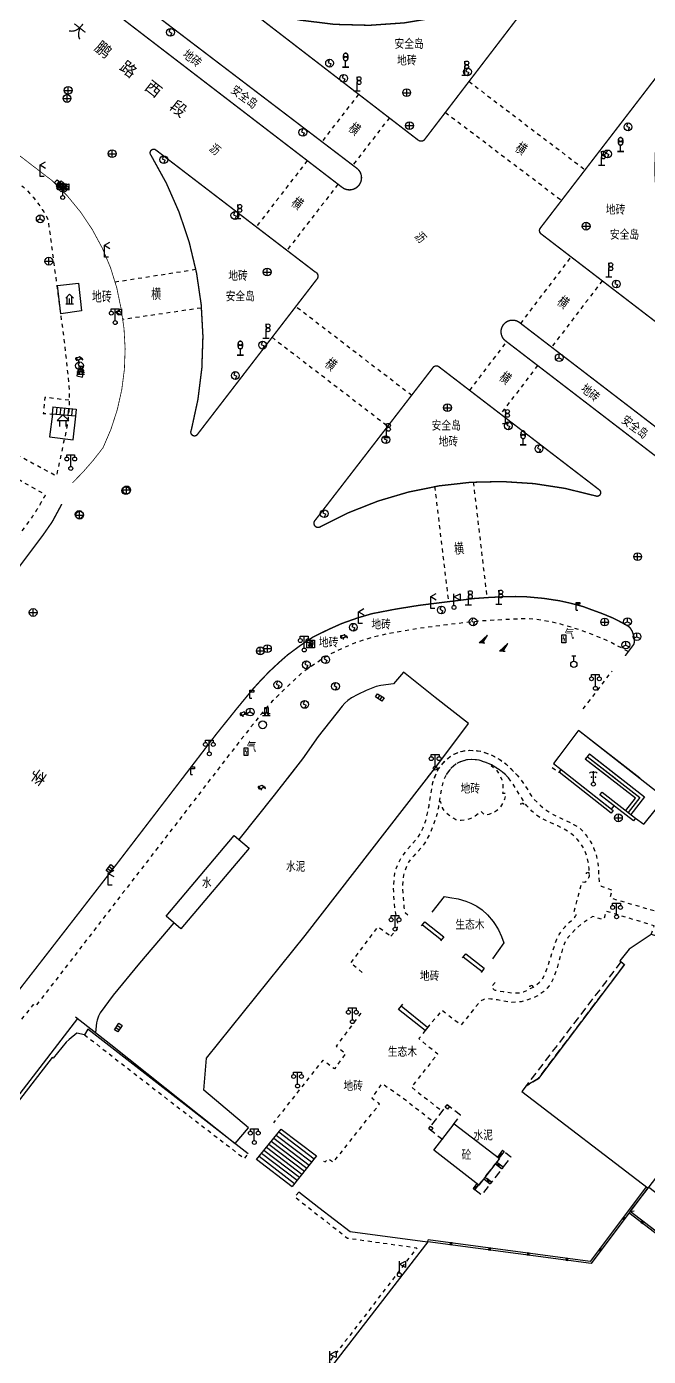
# Model space of a CAD drawing. Extents: x 5235 to 6165, y 11896 to 12757.
# Drawn here: x 5711.5 to 5791.2, y 12204.5 to 12375 of the extents above; entities that cross this region are included whole.
import ezdxf
from ezdxf.enums import TextEntityAlignment as Align

# ---------------------------------------------------------------- set-up
doc = ezdxf.new("R2010")
doc.units = 0
doc.header["$LTSCALE"] = 0.5
doc.header["$PDSIZE"] = 0.2
doc.linetypes.add('X5', pattern=[3, 2, -1])
doc.linetypes.add('X6', pattern=[2, 1, -1])
doc.layers.get('0').update_dxf_attribs({"linetype": 'CONTINUOUS'})
for name, color, linetype in [('COMPONENT', 4, 'CONTINUOUS'), ('DLDW', 11, 'CONTINUOUS'), ('DLSS', 4, 'CONTINUOUS'), ('DMTZ', 3, 'CONTINUOUS'), ('GXYZ', 2, 'CONTINUOUS'), ('JMD', 6, 'CONTINUOUS'), ('SXSS', 5, 'CONTINUOUS')]:
    doc.layers.add(name, color=color, linetype=linetype)
doc.styles.add('HZ', font='rs.shx', dxfattribs={"width": 0.8, "bigfont": 'hztxt.shx'})
doc.styles.add('竖等线体', font='simhei.ttf', dxfattribs={"width": 0.8})
doc.styles.add('等线体', font='simhei.ttf')
doc.linetypes.add('10412', pattern='A,2,[158,AAA.SHX,S=1,R=0,X=0,Y=0],2,[151,AAA.SHX,S=1,R=0,X=0,Y=3],1e-11', length=4)
doc.linetypes.add('10422', pattern='A,2,[150,AAA.SHX,S=1,R=0,X=0,Y=1],2,[177,AAA.SHX,S=1,R=0,X=0,Y=0.8],1e-09', length=4)
doc.linetypes.add('444', pattern='A,4.5,[145,AAA.SHX,S=1,R=0,X=0,Y=1],4.5,-0.5,[146,AAA.SHX,S=1,R=0,X=0,Y=0],-0.5', length=10)

# ---------------------------------------------------------------- blocks, each defined once
blk = doc.blocks.new('gc041')
for p, q in [((-1, 0.5), (1, 0.5)), ((-1, -0.5), (-1, 0.5)), ((-0.33, 0.5), (-0.33, -0.5)), ((0.33, 0.5), (0.33, -0.5)), ((1, 0.5), (1, -0.5)), ((1, -0.5), (-1, -0.5))]:
    blk.add_line(p, q)
blk = doc.blocks.new('gc043')
for p, q in [((-1, 0), (1, 0)), ((0, -1), (0, 1))]:
    blk.add_line(p, q)
blk.add_circle((0, 0), 1)
blk = doc.blocks.new('gc048')
for q in [(-0.87, -0.5), (0, 1), (0.87, -0.5)]:
    blk.add_line((0, 0), q)
blk.add_circle((0, 0), 1)
blk = doc.blocks.new('gcbj0213')
for p, q in [((0, 0), (0, 2)), ((0, 2), (1, 2)), ((1, 1.5), (0, 1.5)), ((0, 0), (0.5, 0)), ((1, 2), (1, 1.5))]:
    blk.add_line(p, q)
blk = doc.blocks.new('GC052')
for p, q in [((0, 3), (1.38, 3.81)), ((0, 0), (0, 3)), ((0, 3), (1.38, 2.19)), ((1, 0), (0, 0))]:
    blk.add_line(p, q)
blk = doc.blocks.new('GC097')
for p, q in [((-1, 2.92), (-1, 3.52)), ((-1, 3.52), (1, 3.52)), ((0, 0.52), (0, 3.52)), ((1, 3.52), (1, 2.92))]:
    blk.add_line(p, q)
for centre in [(-1, 2.42), (0.01, 0), (1, 2.42)]:
    blk.add_circle(centre, 0.5)
blk = doc.blocks.new('gc234')
at = {"linetype": 'Continuous'}
for p, q in [((-0.5, 0), (-0.5, 2)), ((-0.5, 2), (0.5, 2)), ((0.5, 0), (-0.5, 0)), ((0.5, 2), (0.5, 0))]:
    blk.add_line(p, q, dxfattribs=at)
at = {"linetype": 'Continuous', "const_width": 0.2, "flags": 128}
blk.add_lwpolyline([(0, 1.7), (-0.2, 1), (0.2, 1), (0, 0.3)], dxfattribs=at)
blk = doc.blocks.new('gc050')
for p, q in [((0, 1), (-0.38, 0.18)), ((-0.38, 0.18), (0.38, -0.18)), ((0, -1), (0.38, -0.18))]:
    blk.add_line(p, q)
blk.add_circle((0, 0), 1)
blk = doc.blocks.new('gcbj0612')
for p, q in [((-0.75, 0.26), (0.16, 0.53)), ((-0.57, -0.34), (0.34, -0.07))]:
    blk.add_line(p, q)
at = {"flags": 128}
for points in [[(-0.73, 0.26), (-0.77, 0.25), (-0.79, 0.23), (-0.81, 0.19), (-0.83, 0.15), (-0.84, 0.1), (-0.84, 0.05), (-0.84, -0.01), (-0.83, -0.07), (-0.81, -0.12), (-0.79, -0.18), (-0.77, -0.23), (-0.74, -0.27), (-0.7, -0.3), (-0.67, -0.33), (-0.63, -0.34), (-0.6, -0.34), (-0.57, -0.34), (-0.54, -0.32), (-0.51, -0.29), (-0.49, -0.25), (-0.48, -0.2), (-0.47, -0.15), (-0.47, -0.1), (-0.48, -0.04), (-0.49, 0.02), (-0.51, 0.07), (-0.54, 0.13), (-0.56, 0.17), (-0.6, 0.21), (-0.63, 0.24), (-0.67, 0.26), (-0.7, 0.27)], [(-0.71, 0.18), (-0.72, 0.17), (-0.75, 0.12), (-0.75, 0.04), (-0.74, -0.06), (-0.7, -0.15), (-0.66, -0.22), (-0.62, -0.25), (-0.6, -0.26), (-0.59, -0.24), (-0.57, -0.2), (-0.56, -0.12), (-0.58, -0.02), (-0.61, 0.08), (-0.66, 0.14), (-0.7, 0.17)]]:
    blk.add_lwpolyline(points, close=True, dxfattribs=at)
blk.add_lwpolyline([(0.3, -0.08), (0.33, -0.07), (0.36, -0.05), (0.38, -0.02), (0.4, 0.02), (0.41, 0.07), (0.42, 0.12), (0.41, 0.18), (0.41, 0.23), (0.39, 0.29), (0.37, 0.35), (0.35, 0.4), (0.32, 0.44), (0.28, 0.48), (0.25, 0.51), (0.21, 0.52), (0.18, 0.53), (0.15, 0.52)], dxfattribs=at)
at = {"extrusion": (0, 0, -1), "flags": 128}
blk.add_lwpolyline([(-0.4, 0.25), (-0.51, 0.28), (-0.61, 0.29), (-0.69, 0.27), (-0.77, 0.2), (-0.81, 0.09), (-0.82, -0.01), (-0.8, -0.06), (-0.76, -0.08), (-0.7, -0.09), (-0.64, -0.09), (-0.59, -0.07), (-0.57, -0.04), (-0.59, -0.01), (-0.63, 0.02), (-0.69, 0.03), (-0.75, 0.03), (-0.79, 0.02), (-0.84, -0.01), (-0.89, -0.1), (-0.91, -0.19), (-0.9, -0.29), (-0.87, -0.38)], dxfattribs=at)
blk.add_lwpolyline([(-0.09, -0.2), (-0.22, -0.54), (0.05, -0.54)], close=True)
blk = doc.blocks.new('gc315')
for p, q in [((-0.5, 0.5), (-1, 0.5)), ((-1, 0), (1, 0)), ((0.5, 0.5), (1, 0.5)), ((0.5, 0), (0.5, 0.5))]:
    blk.add_line(p, q)
at = {"linetype": 'Continuous'}
for p, q in [((0, 1), (-0.5, 0)), ((0, 2), (0, 1)), ((0, 1), (0.5, 0))]:
    blk.add_line(p, q, dxfattribs=at)
blk.add_lwpolyline([(-0.5, 0), (0.5, 0), (0.5, 2), (-0.5, 2)], close=True)
blk = doc.blocks.new('gcbj0305')
for points in [[(-1.01, 1.01), (1.01, 1.01), (1.01, -1.01), (-1.01, -1.01)], [(-0.47, 0.01), (-0.39, -0.06), (-0.31, 0.01), (-0.39, 0.09)], [(0.13, 0.3), (0.13, -0.79), (0.15, -0.85), (0.24, -0.85), (0.28, -0.8), (0.28, -0.15), (0.33, -0.15), (0.33, -0.8), (0.36, -0.85), (0.44, -0.85), (0.49, -0.8), (0.49, 0.3), (0.52, 0.3), (0.52, -0.11), (0.55, -0.14), (0.6, -0.14), (0.64, -0.09), (0.64, 0.43), (0.53, 0.54), (0.14, 0.54), (0.03, 0.45), (-0.06, 0.26), (-0.33, 0.26), (-0.36, 0.24), (-0.36, 0.18), (-0.34, 0.15), (-0.01, 0.14), (0.11, 0.31)], [(-0.4, -0.13), (-0.31, -0.2), (-0.25, -0.13), (-0.33, -0.06)], [(-0.4, -0.25), (-0.3, -0.25), (-0.3, -0.35), (-0.4, -0.35)]]:
    blk.add_lwpolyline(points, close=True)
blk.add_lwpolyline([(-0.6, -0.18), (-0.47, -0.82), (-0.21, -0.82), (-0.09, -0.16)])
blk.add_circle((0.3, 0.72), 0.128)
blk = doc.blocks.new('gc324')
at = {"linetype": 'Continuous'}
blk.add_hatch(color=256, dxfattribs=at).paths.add_polyline_path([(0, 0), (1.15, 2), (-1, 0)])
for p, q in [((-1, 0), (1.15, 2)), ((0, 0), (-1, 0)), ((0, 0), (1.15, 2)), ((0, 0), (0.5, 0))]:
    blk.add_line(p, q)
blk = doc.blocks.new('gc019')
for p, q in [((0, 0.5), (0, 3.5)), ((0, 2.7), (1.6, 3.5)), ((1.6, 3.5), (1.6, 1.9)), ((1.6, 1.9), (0, 2.7))]:
    blk.add_line(p, q)
blk.add_circle((0, 0), 0.5)
blk = doc.blocks.new('gc299')
for points in [[(0, 3.1), (0, 3.6)], [(-0.8, 0), (0, 0), (0.8, 0)], [(0, 3.1), (0, 2.1)], [(0, 1.6), (0, 2.1)], [(0, 0), (0, 1.6)]]:
    blk.add_lwpolyline(points)
for centre in [(0.5, 3.1), (0.5, 2.1)]:
    blk.add_circle(centre, 0.5)
blk = doc.blocks.new('gc002')
at = {"linetype": 'Continuous'}
blk.add_hatch(color=256, dxfattribs=at).paths.add_polyline_path([(0.5, 0.5), (-0.5, 0.5), (-0.5, -0.5), (0.5, -0.5)])
blk.add_lwpolyline([(-0.5, -0.5), (0.5, -0.5), (0.5, 0.5), (-0.5, 0.5), (-0.5, -0.5)])
blk = doc.blocks.new('gcbj0119')
for p, q in [((-0.2, 0), (-0.5, 0)), ((-0.41, 0.19), (-0.17, 0.08)), ((-0.22, 0.3), (-0.1, 0.14)), ((0, 0.33), (0, 0.16)), ((0.22, 0.3), (0.1, 0.14)), ((0.41, 0.19), (0.17, 0.08)), ((0.5, 0), (0.2, 0))]:
    blk.add_line(p, q)
blk = doc.blocks.new('gc134')
for p, q in [((-0.5, 2.2), (0.5, 2.2)), ((0, 0.8), (0, 2.2))]:
    blk.add_line(p, q)
blk.add_circle((0, 0), 0.8)
blk = doc.blocks.new('gc020')
at = {"linetype": 'Continuous'}
blk.add_line((0, 0.5), (0, 3.3), dxfattribs=at)
blk.add_circle((0, 0), 0.5)
for centre in [(-0.5, 2.53), (0.5, 2.53)]:
    blk.add_arc(centre, 0.567, 28.0725, 151.9275, dxfattribs=at)
for p in [(-0.5, 1.8), (0.5, 1.8)]:
    blk.add_point(p, dxfattribs=at)
blk = doc.blocks.new('GC100')
for p, q in [((0.01, 3), (-1.49, 1.6)), ((-1.49, 1.6), (1.51, 1.6)), ((-0.79, 0), (-0.79, 1.6)), ((1.51, 1.6), (0.01, 3)), ((0.81, 0), (0.81, 1.6))]:
    blk.add_line(p, q)
blk = doc.blocks.new('gc298')
at = {"flags": 128}
blk.add_lwpolyline([(0, 3.6), (-0.12, 3.58), (-0.23, 3.53), (-0.34, 3.45), (-0.44, 3.34), (-0.52, 3.2), (-0.58, 3.05), (-0.63, 2.87), (-0.65, 2.69), (-0.65, 2.51), (-0.63, 2.33), (-0.58, 2.15), (-0.52, 2), (-0.44, 1.86), (-0.34, 1.75), (-0.23, 1.67), (-0.12, 1.62), (0, 1.6), (0.12, 1.62), (0.23, 1.67), (0.34, 1.75), (0.44, 1.86), (0.52, 2), (0.58, 2.15), (0.63, 2.33), (0.65, 2.51), (0.65, 2.69), (0.63, 2.87), (0.58, 3.05), (0.52, 3.2), (0.44, 3.34), (0.34, 3.45), (0.23, 3.53), (0.12, 3.58)], close=True, dxfattribs=at)
for points in [[(-0.8, 0), (0.8, 0), (-0.8, 0)], [(0, 0), (0, 1.6)]]:
    blk.add_lwpolyline(points)
for centre in [(0, 3.1), (0, 2.1)]:
    blk.add_circle(centre, 0.5)
blk = doc.blocks.new('gc188')
blk.add_circle((0, 0), 1)
blk = doc.blocks.new('gc101')
for p, q in [((0, 2.5), (-1, 1.5)), ((-1, 0), (1, 0)), ((-0.6, 0), (-0.6, 1.9)), ((0, 2.5), (1, 1.5)), ((0, 0), (0, 1.4)), ((0.6, 0), (0.6, 1.9))]:
    blk.add_line(p, q)

msp = doc.modelspace()

# ---------------------------------------------------------------- linework, layer by layer
at = {"layer": 'DLDW', "linetype": 'Continuous', "elevation": 522.01, "flags": 128}
msp.add_lwpolyline([(5715.44, 12341.83), (5718.14, 12342.13), (5718.54, 12338.57), (5715.87, 12338.22)], close=True, dxfattribs=at)
at = {"layer": 'DLDW', "linetype": 'Continuous', "flags": 128}
for points in [[(5717.48, 12322.05), (5717.8, 12325.06), (5714.82, 12325.34), (5714.44, 12322.44)], [(5782.19, 12284.67), (5779.74, 12281.45), (5779.05, 12280.52), (5780.03, 12279.75), (5786.5, 12274.68), (5786.83, 12275.1), (5785.01, 12276.52), (5785.29, 12276.87), (5789.59, 12273.52), (5790.63, 12272.74), (5790.68, 12272.81), (5793.32, 12276.08), (5793.34, 12276.11), (5782.27, 12284.77)]]:
    msp.add_lwpolyline(points, close=True, dxfattribs=at)
msp.add_lwpolyline([(5790.11, 12278.64), (5782.27, 12284.77), (5782.19, 12284.67), (5779.74, 12281.45), (5779.05, 12280.52), (5780.03, 12279.75), (5781.45, 12278.64)], dxfattribs=at)
at = {"layer": 'DLSS', "linetype": 'Continuous', "const_width": 0.1, "elevation": 522.57, "flags": 128}
msp.add_lwpolyline([(5597.89, 12434.23), (5598.44, 12440.94), (5598.84, 12442.75, -0.411084), (5600.12, 12443.35), (5714.79, 12355.26, -0.170379), (5723.6, 12338.9, -0.161517), (5721.3, 12321.04, -0.040479), (5717.37, 12316.52)], format="xyb", dxfattribs=at)
at = {"layer": 'DLSS', "linetype": 'Continuous', "const_width": 0.175, "flags": 128}
for points in [[(5777.65, 12380.33, 0.633599), (5777.14, 12381.02), (5776.89, 12380.93, -0.194081), (5742.17, 12376.84), (5742.17, 12376.84, 0.596901), (5741.63, 12375.94), (5761.74, 12360.45, 0.279031), (5762.46, 12360.47)], [(5798.63, 12333.37, -0.202199), (5793.54, 12368.6), (5793.54, 12368.6, 0.691252), (5792.55, 12368.96), (5777.34, 12349.17, 0.426428), (5777.51, 12348.42), (5797.75, 12332.89, 0.813017)], [(5748.73, 12342.67, 0.519152), (5748.52, 12343.55), (5727.99, 12359.27, 0.81659), (5727.45, 12358.52, -0.204244), (5732.6, 12323.25, 0.995359), (5733.44, 12322.8)], [(5784.47, 12314.85, 0.200797), (5749.16, 12310.89), (5749.16, 12310.89, -0.878766), (5748.48, 12311.71), (5763.55, 12331.24, -0.405845), (5764.31, 12331.45), (5784.97, 12315.6, -0.826204)]]:
    msp.add_lwpolyline(points, format="xyb", close=True, dxfattribs=at)
for points, elevation in [([(5752.03, 12354.36, 0.931775), (5753.92, 12356.8), (5724.83, 12378.95, 0.752827), (5723.07, 12376.59)], 521.69), ([(5798.36, 12315.19, 0.784775), (5800.4, 12317.37), (5774.64, 12337.13, 0.936818), (5772.82, 12334.8)], 521.76)]:
    msp.add_lwpolyline(points, format="xyb", close=True, dxfattribs=dict(at, elevation=elevation))
at = {"layer": 'DLSS', "linetype": 'X6', "flags": 128}
for points in [[(5685.49, 12374.13), (5710.44, 12354.98, -0.114432), (5714.24, 12350.25), (5716.32, 12334.6), (5716.88, 12329.38, -0.08084), (5716.32, 12322.12), (5715.3, 12317.4), (5709.34, 12320.6)], [(5686.58, 12278.64), (5710.24, 12309.42), (5712.11, 12311.98, 0.01611), (5713.92, 12314.98), (5709.32, 12317.59)]]:
    msp.add_lwpolyline(points, format="xyb", dxfattribs=at)
for points in [[(5768.22, 12367.99), (5783.12, 12356.67)], [(5754.05, 12366.36), (5749.35, 12360.28)], [(5758.01, 12363.35), (5753.31, 12357.26)], [(5765.19, 12364.04), (5780.11, 12352.74)], [(5747.48, 12357.85), (5740.93, 12349.36)], [(5751.42, 12354.82), (5744.87, 12346.35)], [(5774.85, 12336.97), (5781.33, 12345.49)], [(5785.3, 12342.44), (5778.81, 12333.93)], [(5733.87, 12338.94), (5723.84, 12337.48)], [(5760.88, 12327.72), (5745.99, 12339.14)], [(5742.97, 12335.19), (5757.84, 12323.78)], [(5768.31, 12328.38), (5773.06, 12334.62)], [(5777.02, 12331.58), (5772.29, 12325.38)], [(5768.77, 12316.61), (5770.51, 12301.83)], [(5763.81, 12316.05), (5765.58, 12301.32)], [(5788.65, 12294.89), (5785.89, 12296.32), (5782.67, 12297.59), (5779.79, 12298.46), (5778.37, 12298.76), (5776.84, 12299.03), (5775.43, 12299.09), (5773.84, 12299.04), (5769.85, 12298.82), (5765.39, 12298.33), (5761.03, 12297.74), (5758.49, 12297.3), (5756.49, 12296.88), (5755.13, 12296.5), (5753.62, 12295.99), (5752.05, 12295.34), (5750.45, 12294.57), (5748.55, 12293.38), (5746.71, 12292.09), (5744.13, 12289.64), (5743, 12288.52), (5741.87, 12287.25), (5738, 12282.35), (5731.6, 12274.01), (5721.85, 12261.36), (5714.85, 12252.26), (5712.61, 12249.4), (5712.32, 12249.61), (5709.82, 12246.42), (5700.61, 12234.38), (5690.6, 12221.37), (5684.14, 12212.97), (5683.28, 12211.53), (5687.22, 12208.52)], [(5788.65, 12294.89), (5785.89, 12296.32), (5782.67, 12297.59), (5779.79, 12298.46), (5778.37, 12298.76), (5776.84, 12299.03), (5775.43, 12299.09), (5773.84, 12299.04), (5769.85, 12298.82), (5765.39, 12298.33), (5761.03, 12297.74), (5758.49, 12297.3), (5756.49, 12296.88), (5755.13, 12296.5), (5753.62, 12295.99), (5752.05, 12295.34), (5750.45, 12294.57), (5748.55, 12293.38), (5746.71, 12292.09), (5744.13, 12289.64), (5743, 12288.52), (5741.87, 12287.25), (5738, 12282.35), (5735.15, 12278.64)], [(5782.87, 12287.53), (5786.56, 12292.38)], [(5782.87, 12287.53), (5786.56, 12292.38)], [(5758.18, 12258.4), (5758.92, 12259.2), (5759.03, 12259.45), (5759.08, 12259.61), (5759.1, 12259.84), (5759.1, 12260.05), (5758.93, 12260.82), (5758.77, 12261.59), (5758.66, 12262.57), (5758.58, 12263.57), (5758.55, 12264.62), (5758.63, 12265.85), (5758.73, 12266.61), (5758.88, 12267.08), (5759.1, 12267.63), (5759.39, 12268.18), (5759.63, 12268.57), (5760.38, 12269.58), (5761.73, 12271.18), (5762.01, 12271.62), (5762.14, 12271.84), (5762.34, 12272.28), (5762.5, 12272.67), (5762.69, 12273.21), (5763.1, 12275.12), (5763.33, 12276.62), (5763.56, 12277.93), (5763.63, 12278.24), (5764, 12279.22), (5764.28, 12279.79), (5764.59, 12280.21), (5764.82, 12280.49), (5765.07, 12280.77), (5765.41, 12281.1), (5765.81, 12281.43), (5766.26, 12281.72), (5766.73, 12281.91), (5767.19, 12282.06), (5767.72, 12282.2), (5768.28, 12282.23), (5769.07, 12282.19), (5769.76, 12282.1), (5770.83, 12281.74), (5771.55, 12281.41), (5772.16, 12281.05), (5772.99, 12280.45), (5774.39, 12279.04), (5775.13, 12278.08), (5775.67, 12277.29), (5776.13, 12276.47), (5776.58, 12275.91), (5777.43, 12275.1), (5777.99, 12274.67), (5778.47, 12274.33), (5779.02, 12274), (5781.18, 12272.96), (5781.64, 12272.73), (5782.08, 12272.49), (5782.3, 12272.35), (5782.88, 12271.77), (5783.33, 12271.21), (5783.74, 12270.59), (5783.97, 12270.19), (5784.19, 12269.71), (5784.44, 12269.08), (5784.58, 12268.61), (5784.73, 12267.77), (5784.81, 12267.01), (5784.85, 12265.82), (5784.9, 12265.41), (5785, 12265.11), (5785.18, 12264.79), (5786.57, 12264.3), (5786.31, 12263.31), (5792.47, 12261.51), (5792.77, 12262.41), (5793.9, 12262.08)], [(5771.56, 12252.47), (5771.13, 12251.93), (5771.14, 12251.87), (5771.19, 12251.78), (5771.24, 12251.71), (5771.36, 12251.58), (5771.44, 12251.52), (5771.58, 12251.48), (5772.58, 12251.28), (5773.81, 12251.13), (5774.37, 12251.11), (5774.77, 12251.15), (5775.21, 12251.26), (5775.77, 12251.49), (5776.47, 12251.87), (5776.9, 12252.17), (5777.22, 12252.43), (5777.48, 12252.68), (5777.62, 12252.89), (5777.8, 12253.21), (5778.01, 12253.67), (5778.3, 12254.44), (5778.6, 12255.4), (5779.47, 12258.01), (5779.56, 12258.21), (5779.79, 12258.6), (5780.17, 12259.15), (5780.54, 12259.6), (5781.12, 12260.17), (5781.79, 12260.83), (5781.87, 12260.94), (5781.92, 12261.02), (5781.95, 12261.09), (5781.96, 12261.16), (5781.96, 12261.21), (5781.93, 12261.29), (5781.88, 12261.4), (5781.8, 12261.48), (5781.69, 12261.54), (5782.72, 12265.34), (5783.08, 12265.33), (5783.25, 12265.44), (5783.39, 12265.57), (5783.49, 12265.7), (5783.59, 12265.9), (5783.66, 12266.11), (5783.68, 12266.47), (5783.62, 12267.06), (5783.51, 12267.93), (5783.32, 12268.74), (5783.01, 12269.54), (5782.81, 12269.85), (5782.48, 12270.32), (5782.1, 12270.82), (5781.85, 12271.08), (5781.44, 12271.43), (5780.92, 12271.82), (5780.33, 12272.17), (5779.62, 12272.52), (5778.25, 12273.12), (5777.38, 12273.56), (5776.79, 12273.98), (5776.29, 12274.41), (5775.84, 12274.89), (5775.65, 12275.1), (5775.43, 12275.39), (5774.98, 12276.09), (5774.38, 12277.08), (5773.82, 12277.96), (5773.27, 12278.71), (5772.93, 12279.08), (5772.49, 12279.46), (5771.99, 12279.81), (5771.12, 12280.36), (5770.36, 12280.68), (5769.63, 12280.92), (5769.17, 12281.02), (5768.55, 12281.04), (5767.91, 12280.99), (5767.53, 12280.89), (5767.15, 12280.76), (5766.83, 12280.64), (5766.53, 12280.44), (5766.22, 12280.19), (5765.95, 12279.92), (5765.74, 12279.69), (5765.55, 12279.46), (5765.33, 12279.16), (5765.12, 12278.73), (5764.8, 12277.89), (5764.76, 12277.7), (5764.53, 12276.42), (5764.29, 12274.9), (5764.1, 12273.98), (5763.71, 12272.82), (5763.38, 12271.94), (5763.11, 12271.4), (5762.74, 12270.66), (5762.47, 12270.22), (5762.11, 12269.77), (5761.15, 12268.71), (5760.74, 12268.25), (5760.47, 12267.9), (5760.21, 12267.38), (5759.97, 12266.69), (5759.82, 12266.2), (5759.75, 12265.66), (5759.69, 12264.93), (5759.7, 12264.4), (5759.77, 12263.29), (5759.88, 12262.05), (5759.92, 12261.6), (5759.98, 12261.46), (5760.06, 12261.37), (5760.39, 12261.12)], [(5763.78, 12278.64), (5764, 12279.22), (5764.28, 12279.79), (5764.59, 12280.21), (5764.82, 12280.49), (5765.07, 12280.77), (5765.41, 12281.1), (5765.81, 12281.43), (5766.26, 12281.72), (5766.73, 12281.91), (5767.19, 12282.06), (5767.72, 12282.2), (5768.28, 12282.23), (5769.07, 12282.19), (5769.76, 12282.1), (5770.83, 12281.74), (5771.55, 12281.41), (5772.16, 12281.05), (5772.99, 12280.45), (5774.39, 12279.04), (5774.7, 12278.64)], [(5773.32, 12278.64), (5773.27, 12278.71), (5772.93, 12279.08), (5772.49, 12279.46), (5771.99, 12279.81), (5771.12, 12280.36), (5770.36, 12280.68), (5769.63, 12280.92), (5769.17, 12281.02), (5768.55, 12281.04), (5767.91, 12280.99), (5767.53, 12280.89), (5767.15, 12280.76), (5766.83, 12280.64), (5766.53, 12280.44), (5766.22, 12280.19), (5765.95, 12279.92), (5765.74, 12279.69), (5765.55, 12279.46), (5765.33, 12279.16), (5765.12, 12278.73), (5765.08, 12278.64)], [(5771.12, 12280.36), (5771.06, 12280.28), (5771.45, 12279.98), (5771.85, 12279.55), (5772.15, 12279.08), (5772.44, 12278.42), (5772.57, 12277.71), (5772.57, 12277.15), (5772.52, 12276.73), (5772.93, 12276.74), (5772.86, 12276.37), (5772.77, 12275.98), (5772.52, 12275.4), (5772.16, 12274.84), (5771.73, 12274.46), (5771.29, 12274.19), (5770.76, 12274.01), (5770.26, 12273.91), (5769.78, 12274.4), (5769.44, 12274.11), (5768.99, 12273.78), (5768.62, 12273.55), (5768.33, 12273.44), (5767.96, 12273.32), (5767.62, 12273.26), (5767.22, 12273.22), (5766.83, 12273.22), (5766.71, 12273.23), (5766.55, 12273.3), (5766.28, 12273.46), (5765.94, 12273.7), (5765.64, 12273.9), (5765.38, 12274.12), (5765.13, 12274.37), (5764.93, 12274.62), (5764.83, 12274.84), (5764.71, 12275.2), (5764.61, 12275.61), (5764.4, 12275.62)], [(5771.12, 12280.36), (5771.06, 12280.28), (5771.45, 12279.98), (5771.85, 12279.55), (5772.15, 12279.08), (5772.35, 12278.64)], [(5780.03, 12279.75), (5779.72, 12279.37), (5778.72, 12280.1)], [(5780.03, 12279.75), (5779.72, 12279.37), (5778.72, 12280.1)], [(5791.58, 12258.62), (5791.96, 12259.72), (5785.83, 12261.57), (5785.47, 12260.47), (5784.09, 12260.9), (5782.69, 12260), (5781.84, 12259.26), (5781.26, 12258.64), (5780.91, 12258.21), (5780.64, 12257.81), (5780.42, 12257.38), (5780.23, 12256.83), (5779.99, 12256.02), (5779.52, 12254.32), (5779.16, 12253.29), (5778.9, 12252.65), (5778.71, 12252.32), (5778.49, 12252.02), (5778.21, 12251.7), (5777.8, 12251.29), (5777.35, 12250.95), (5776.93, 12250.68), (5776.34, 12250.41), (5775.57, 12250.14), (5774.91, 12249.99), (5774.3, 12249.92), (5773.72, 12249.9), (5773.37, 12249.93), (5772.96, 12250), (5771.87, 12250.21), (5771.04, 12250.33), (5770.65, 12250.34), (5770.29, 12250.32), (5770.06, 12250.24), (5769.81, 12250.13), (5769.62, 12249.99), (5767.18, 12247), (5764.75, 12248.86), (5763.12, 12246.95)], [(5754.54, 12253.75), (5753.04, 12254.91), (5756.55, 12259.59), (5758.18, 12258.4)], [(5754.35, 12248.51), (5751.17, 12244.28), (5752.39, 12243.34), (5750.97, 12241.37), (5749.47, 12242.49), (5743.15, 12234.46)], [(5718.91, 12245.75), (5728.94, 12237.95), (5739.43, 12229.87), (5740, 12230.57)], [(5762.61, 12246.28), (5761.78, 12245.25), (5764.21, 12243.3), (5760.82, 12239.04), (5764.78, 12235.96)], [(5749.56, 12229.54), (5749.78, 12229.44), (5750.18, 12229.87), (5750.83, 12229.4), (5756.75, 12236.87), (5755.77, 12237.6), (5757.08, 12239.5), (5759.71, 12237.67), (5763.71, 12234.57)], [(5746.39, 12225.55), (5745.88, 12224.96), (5752.63, 12219.67), (5761.53, 12218.43), (5753.28, 12207.63), (5745.9, 12198.21), (5724.06, 12169.79), (5722.18, 12167.38), (5720.82, 12165.56), (5721.24, 12165.22)]]:
    msp.add_lwpolyline(points, dxfattribs=at)
for points, elevation in [([(5722.82, 12342.3), (5733.16, 12343.91)], 521.57), ([(5716.92, 12327.12), (5713.82, 12327.48), (5713.63, 12325.44), (5714.72, 12325.35)], 521.94)]:
    msp.add_lwpolyline(points, dxfattribs=dict(at, elevation=elevation))
at = {"layer": 'DLSS', "linetype": 'Continuous', "const_width": 0.175, "flags": 128}
for points in [[(5716.01, 12313.81), (5714.78, 12311.54), (5713.65, 12309.91), (5706.91, 12300.92), (5701.67, 12294.14), (5700, 12291.93)], [(5788.24, 12294.34), (5789.34, 12295.8), (5789.4, 12296.01), (5789.44, 12296.29), (5789.43, 12296.58), (5789.31, 12297.03), (5789.14, 12297.5), (5789.01, 12297.73), (5788.86, 12297.94), (5788.72, 12298.08), (5788.41, 12298.28), (5787.65, 12298.69), (5786.63, 12299.21), (5785.3, 12299.76), (5783.81, 12300.3), (5782.82, 12300.67), (5781.24, 12301.09), (5779.85, 12301.4), (5777.8, 12301.71), (5775.62, 12301.91), (5774.22, 12301.95), (5772.83, 12301.93), (5770.82, 12301.83), (5768.83, 12301.69), (5761.77, 12300.81), (5758.8, 12300.33), (5755.78, 12299.75), (5753.95, 12299.21), (5751.91, 12298.49), (5750.13, 12297.69), (5748.22, 12296.75), (5746.59, 12295.67), (5744.92, 12294.43), (5743.85, 12293.48), (5742.64, 12292.35), (5741.6, 12291.28), (5740.55, 12290.13), (5738.57, 12287.73), (5735.82, 12284.31), (5722.43, 12266.84), (5709.49, 12250.16)], [(5788.24, 12294.34), (5789.34, 12295.8), (5789.4, 12296.01), (5789.44, 12296.29), (5789.43, 12296.58), (5789.31, 12297.03), (5789.14, 12297.5), (5789.01, 12297.73), (5788.86, 12297.94), (5788.72, 12298.08), (5788.41, 12298.28), (5787.65, 12298.69), (5786.63, 12299.21), (5785.3, 12299.76), (5783.81, 12300.3), (5782.82, 12300.67), (5781.24, 12301.09), (5779.85, 12301.4), (5777.8, 12301.71), (5775.62, 12301.91), (5774.22, 12301.95), (5772.83, 12301.93), (5770.82, 12301.83), (5768.83, 12301.69), (5761.77, 12300.81), (5758.8, 12300.33), (5755.78, 12299.75), (5753.95, 12299.21), (5751.91, 12298.49), (5750.13, 12297.69), (5748.22, 12296.75), (5746.59, 12295.67), (5744.92, 12294.43), (5743.85, 12293.48), (5742.64, 12292.35), (5741.6, 12291.28), (5740.55, 12290.13), (5738.57, 12287.73), (5735.82, 12284.31), (5731.48, 12278.64)]]:
    msp.add_lwpolyline(points, dxfattribs=at)
at = {"layer": 'DMTZ', "linetype": '10412', "flags": 128}
for points in [[(5758.52, 12290.74), (5756.91, 12290.54), (5756.33, 12290.4), (5755.04, 12289.89), (5753.97, 12289.39), (5753.17, 12288.95), (5752.68, 12288.6), (5752.29, 12288.26), (5751.96, 12287.9), (5748.89, 12283.98), (5746.88, 12281.13), (5743.24, 12276.46), (5738.7, 12270.8), (5740.03, 12269.68), (5731.28, 12259.33), (5730.35, 12260.11), (5725.97, 12254.93), (5722.6, 12250.84), (5720.94, 12248.56), (5720.71, 12248.13), (5720.53, 12247.63), (5720.45, 12247.27), (5720.31, 12246.03)], [(5758.52, 12290.74), (5756.91, 12290.54), (5756.33, 12290.4), (5755.04, 12289.89), (5753.97, 12289.39), (5753.17, 12288.95), (5752.68, 12288.6), (5752.29, 12288.26), (5751.96, 12287.9), (5748.89, 12283.98), (5746.88, 12281.13), (5744.94, 12278.64)]]:
    msp.add_lwpolyline(points, dxfattribs=at)
at = {"layer": 'DMTZ', "linetype": '10422', "flags": 128}
for points in [[(5763.51, 12261.47), (5765.07, 12263.46), (5765.77, 12263.37), (5766.82, 12263.17), (5767.83, 12262.88), (5768.46, 12262.61), (5769.22, 12262.24), (5769.9, 12261.77), (5770.6, 12261.11), (5771.32, 12260.29), (5771.59, 12259.88), (5772.01, 12259.21), (5772.4, 12258.36), (5772.69, 12257.53), (5771.22, 12255.5)], [(5718.01, 12247.84), (5687.56, 12208.26), (5687.42, 12208.37)], [(5739.91, 12230.47), (5719.33, 12246.46), (5718.91, 12245.75), (5717.93, 12245.93), (5716.93, 12245.14), (5716.58, 12244.81), (5714.91, 12242.74), (5714.78, 12242.85), (5705.73, 12231.2), (5695.92, 12218.47), (5695.61, 12218.72)], [(5762.89, 12219.13), (5753, 12220.48), (5748.97, 12223.56), (5746.39, 12225.55)]]:
    msp.add_lwpolyline(points, dxfattribs=at)
at = {"layer": 'GXYZ', "linetype": 'Continuous', "elevation": 521.89, "flags": 128}
msp.add_lwpolyline([(5718.11, 12331.11), (5717.92, 12330.25), (5718.65, 12330.1), (5718.82, 12330.97), (5718.11, 12331.11)], dxfattribs=at)
at = {"layer": 'JMD', "linetype": 'Continuous'}
for p, q in [((5717.76, 12325.06), (5714.72, 12325.35)), ((5714.86, 12326.26), (5714.78, 12325.34)), ((5714.81, 12326.27), (5717.85, 12325.99)), ((5715.36, 12326.22), (5715.27, 12325.29)), ((5715.86, 12326.17), (5715.77, 12325.25)), ((5716.36, 12326.12), (5716.27, 12325.2)), ((5716.85, 12326.08), (5716.77, 12325.15)), ((5717.35, 12326.03), (5717.26, 12325.11)), ((5717.85, 12325.99), (5717.76, 12325.06)), ((5762.56, 12260.22), (5765, 12258.32)), ((5762.25, 12259.83), (5764.69, 12257.93)), ((5767.49, 12255.73), (5769.89, 12253.86)), ((5767.8, 12256.13), (5770.18, 12254.27)), ((5762.61, 12246.28), (5759.18, 12248.99)), ((5762.91, 12246.68), (5759.5, 12249.4)), ((5743.82, 12233.28), (5748.35, 12229.82)), ((5744.13, 12233.66), (5748.66, 12230.21)), ((5742.24, 12231.33), (5746.8, 12227.86)), ((5742.56, 12231.72), (5747.11, 12228.25)), ((5742.87, 12232.11), (5747.42, 12228.64)), ((5743.19, 12232.5), (5747.73, 12229.04)), ((5743.5, 12232.89), (5748.04, 12229.43)), ((5740.98, 12229.78), (5745.55, 12226.29)), ((5741.3, 12230.17), (5745.86, 12226.69)), ((5741.61, 12230.56), (5746.17, 12227.08)), ((5741.93, 12230.95), (5746.48, 12227.47)), ((5788.88, 12223.09), (5789.38, 12223.15))]:
    msp.add_line(p, q, dxfattribs=at)
at = {"layer": 'JMD', "linetype": '444', "flags": 128}
for points in [[(5717.76, 12248.03), (5722.3, 12244.51), (5738.25, 12231.81), (5739.94, 12233.8), (5734.2, 12238.64), (5734.54, 12242.74), (5747.23, 12258.49), (5764.08, 12280.24), (5768.15, 12285.67), (5763.9, 12288.99), (5759.82, 12292.26), (5758.52, 12290.74)], [(5762.85, 12278.64), (5764.08, 12280.24), (5768.15, 12285.67), (5763.9, 12288.99), (5759.82, 12292.26), (5758.52, 12290.74)], [(5762.96, 12219.21), (5731.52, 12178.53)]]:
    msp.add_lwpolyline(points, dxfattribs=at)
at = {"layer": 'JMD', "linetype": 'Continuous', "flags": 128}
for points in [[(5783.65, 12281.76), (5783.13, 12281.1)], [(5783.65, 12281.76), (5783.13, 12281.1)], [(5788.31, 12274.51), (5789.55, 12276.1), (5783.13, 12281.1)], [(5786.28, 12278.64), (5783.13, 12281.1)], [(5783.39, 12281.43), (5790.14, 12276.17), (5788.65, 12274.25)], [(5783.39, 12281.43), (5786.97, 12278.64)], [(5783.65, 12281.76), (5790.73, 12276.25), (5788.98, 12273.99)], [(5783.65, 12281.76), (5787.65, 12278.64)], [(5780.76, 12278.64), (5779.77, 12279.42), (5780.03, 12279.75), (5781.45, 12278.64)], [(5762.14, 12259.7), (5762.56, 12260.22)], [(5765, 12258.32), (5764.58, 12257.79)], [(5767.39, 12255.6), (5767.8, 12256.13)], [(5770.18, 12254.27), (5769.8, 12253.72)], [(5759.18, 12248.99), (5759.72, 12249.68)], [(5763.12, 12246.95), (5762.61, 12246.28)], [(5740.98, 12229.77), (5744.13, 12233.66)], [(5748.66, 12230.21), (5745.54, 12226.29)], [(5772.52, 12230.93), (5772.72, 12230.77), (5772.06, 12229.92)], [(5772.58, 12228.77), (5772.43, 12228.57), (5771.6, 12229.21)], [(5769.43, 12226.51), (5768.94, 12225.87), (5768.74, 12226.03)], [(5770.26, 12227.48), (5771.1, 12226.84), (5770.95, 12226.64)], [(5791.16, 12226.12), (5783.88, 12216.41), (5780.96, 12216.8)], [(5818.31, 12200.53), (5818.16, 12200.33), (5788.73, 12222.89)], [(5780.63, 12216.85), (5762.96, 12219.21), (5762.99, 12219.46)]]:
    msp.add_lwpolyline(points, dxfattribs=at)
for points in [[(5780.03, 12279.75), (5786.72, 12274.51), (5786.46, 12274.17), (5779.77, 12279.42)], [(5785.29, 12276.87), (5789.59, 12273.52), (5789.32, 12273.17), (5785.01, 12276.52)], [(5775.55, 12239.2), (5775.01, 12238.49), (5791.2, 12226.09), (5800.7, 12238.49), (5808.6, 12232.43), (5827.11, 12256.59), (5827.24, 12256.49), (5827.6, 12256.96), (5814.07, 12267.39), (5813.5, 12266.65), (5813.99, 12266.27), (5804.36, 12253.77), (5803.85, 12255.05), (5801.44, 12255.77), (5800.35, 12254.9), (5794.38, 12256.64), (5794, 12257.93), (5791.58, 12258.62), (5788.74, 12256.74), (5787.56, 12255.22), (5788.18, 12254.74), (5777.12, 12240.15)], [(5765.15, 12236.45), (5765.4, 12236.77), (5765.7, 12236.54), (5765.45, 12236.22)], [(5763.05, 12233.72), (5763.3, 12234.04), (5763.6, 12233.81), (5763.35, 12233.48)], [(5763.69, 12230.93), (5766.32, 12234.34), (5772.11, 12229.88), (5769.49, 12226.47)], [(5801.28, 12218.18), (5804.82, 12215.47), (5802.6, 12212.57), (5788.88, 12223.09), (5791.2, 12226.09), (5791.29, 12226.21), (5794.69, 12223.61), (5794.51, 12223.37)]]:
    msp.add_lwpolyline(points, close=True, dxfattribs=at)
at = {"layer": 'JMD', "linetype": 'X5', "flags": 128}
for points in [[(5787.71, 12255.1), (5775.55, 12239.2), (5777.12, 12240.15), (5788.18, 12254.74)], [(5763.05, 12233.72), (5764.8, 12232.37), (5767.15, 12235.42), (5765.4, 12236.77)], [(5772.58, 12228.77), (5771.75, 12229.41), (5772.11, 12229.88), (5772.06, 12229.92), (5772.72, 12230.77), (5773.6, 12230.09)], [(5771.6, 12229.21), (5772.43, 12228.57), (5771.1, 12226.84), (5770.26, 12227.48)], [(5770.11, 12227.28), (5770.95, 12226.64), (5769.83, 12225.19), (5768.94, 12225.87), (5769.43, 12226.51), (5769.49, 12226.47)]]:
    msp.add_lwpolyline(points, close=True, dxfattribs=at)
at = {"layer": 'JMD', "color": 7, "linetype": 'Continuous', "flags": 128}
for points in [[(5772.52, 12230.93), (5771.86, 12230.07)], [(5772.58, 12228.77), (5771.75, 12229.41)], [(5790.96, 12226.27), (5783.77, 12216.68), (5762.99, 12219.46)], [(5769.23, 12226.66), (5768.74, 12226.03)], [(5770.11, 12227.28), (5770.95, 12226.64)], [(5818.31, 12200.53), (5788.88, 12223.09)]]:
    msp.add_lwpolyline(points, dxfattribs=at)
at = {"layer": 'SXSS', "linetype": 'Continuous', "flags": 128}
msp.add_lwpolyline([(5729.37, 12260.94), (5738.12, 12271.29), (5740.03, 12269.68), (5731.28, 12259.33)], close=True, dxfattribs=at)

# ---------------------------------------------------------------- block references
at = {"layer": 'COMPONENT', "linetype": 'Continuous', "xscale": 0.5, "yscale": 0.5}
for name, p in [('gcbj0612', (5718.2, 12332.44, 525.4)), ('gcbj0612', (5718.2, 12332.44, 525.4)), ('gcbj0213', (5781.94, 12300.2)), ('gcbj0305', (5747.92, 12295.86)), ('gcbj0305', (5747.92, 12295.86)), ('gcbj0612', (5752.15, 12296.78, 521.64)), ('gcbj0213', (5740.12, 12288.92)), ('gcbj0213', (5740.12, 12288.92)), ('gcbj0612', (5739.28, 12286.88)), ('gcbj0612', (5739.28, 12286.88)), ('gcbj0213', (5732.53, 12279.11, 521.69)), ('gcbj0612', (5741.62, 12277.47)), ('gcbj0119', (5775.04, 12275.31)), ('gcbj0119', (5783.44, 12266.44)), ('gcbj0119', (5776.2, 12251.94))]:
    msp.add_blockref(name, p, dxfattribs=at)
at = {"layer": 'DLDW', "linetype": 'Continuous', "xscale": 0.5, "yscale": 0.5}
for name, p in [('GC097', (5716.12, 12353.12, 524)), ('gc019', (5716.12, 12353.12, 524)), ('gc101', (5717, 12339.47)), ('GC097', (5722.85, 12337.08, 525.02)), ('gc019', (5722.85, 12337.08, 525.02)), ('GC100', (5716.14, 12323.74)), ('GC097', (5717.15, 12318.38, 526.09)), ('GC097', (5717.15, 12318.38, 526.09)), ('gc019', (5766.29, 12300.55)), ('gc019', (5766.29, 12300.55)), ('GC097', (5747.09, 12295.09)), ('GC097', (5747.09, 12295.09)), ('GC097', (5784.43, 12290.18)), ('GC097', (5784.43, 12290.18)), ('GC097', (5734.92, 12281.77)), ('GC097', (5734.92, 12281.77)), ('GC097', (5763.88, 12279.94)), ('GC097', (5763.88, 12279.94)), ('gc020', (5784.17, 12277.89)), ('gc020', (5784.17, 12277.89)), ('GC097', (5758.74, 12259.29)), ('GC097', (5753.26, 12247.42)), ('GC097', (5746.23, 12239.18)), ('GC097', (5740.69, 12231.93)), ('gc019', (5759.29, 12214.97)), ('gc019', (5750.38, 12203.4))]:
    msp.add_blockref(name, p, dxfattribs=at)
at = {"layer": 'DLDW', "linetype": 'Continuous', "xscale": 0.5, "yscale": 0.5, "zscale": 0.5}
msp.add_blockref('GC097', (5787.14, 12260.87), dxfattribs=at)
at = {"layer": 'DLSS', "linetype": 'Continuous', "xscale": 0.5, "yscale": 0.5}
for name, p in [('gc298', (5752.4, 12369.84, 522)), ('gc299', (5767.68, 12368.82, 522.02)), ('gc299', (5753.87, 12366.81, 521.91)), ('gc298', (5787.66, 12359.02, 522.06)), ('GC052', (5713.23, 12355.8, 521.59)), ('gc299', (5785.22, 12357.28, 522.04)), ('gc299', (5738.57, 12350.43, 521.88)), ('GC052', (5721.48, 12345.49, 521.73)), ('gc299', (5786.15, 12342.95, 521.88)), ('gc299', (5742.19, 12335.1, 521.92)), ('gc298', (5738.9, 12332.9, 521.83)), ('gc299', (5772.9, 12324.13, 521.81)), ('gc299', (5757.64, 12322.35, 521.88)), ('gc298', (5775.16, 12321.39, 521.81)), ('GC052', (5763.34, 12300.43, 521.6)), ('gc299', (5768.14, 12300.89)), ('gc299', (5772.05, 12300.97)), ('GC052', (5754.05, 12298.5, 521.68)), ('GC052', (5721.97, 12264.93))]:
    msp.add_blockref(name, p, dxfattribs=at)
at = {"layer": 'DMTZ', "linetype": 'Continuous', "xscale": 0.5, "yscale": 0.5, "zscale": 0.5}
for p in [(5770.01, 12295.99), (5770.01, 12295.99), (5772.62, 12294.92), (5772.62, 12294.92)]:
    msp.add_blockref('gc324', p, dxfattribs=at)
at = {"layer": 'GXYZ', "linetype": 'Continuous', "xscale": 0.5, "yscale": 0.5}
for name, p in [('gc050', (5729.94, 12374.3, 521.83)), ('gc050', (5750.34, 12370.35, 521.95)), ('gc050', (5768.02, 12369.24, 522.11)), ('gc050', (5752.14, 12368.4, 521.94)), ('gc043', (5716.68, 12365.82, 521.49)), ('gc043', (5716.82, 12366.86, 521.6)), ('gc043', (5760.23, 12366.56, 522)), ('gc043', (5760.59, 12362.34, 521.9)), ('gc050', (5788.61, 12362.18, 522.05)), ('gc050', (5746.92, 12361.47, 521.93)), ('gc043', (5722.46, 12358.74, 521.62)), ('gc043', (5722.46, 12358.74, 521.62)), ('gc050', (5785.98, 12358.71, 522.05)), ('gc050', (5729.08, 12357.98, 521.77)), ('gc048', (5713.24, 12350.39, 522.18)), ('gc048', (5713.24, 12350.39, 522.18)), ('gc050', (5738.2, 12350.82, 521.89)), ('gc043', (5783.24, 12349.44, 520.04)), ('gc043', (5783.24, 12349.44, 520.04)), ('gc043', (5714.34, 12344.95, 522.2)), ('gc043', (5714.34, 12344.95, 522.2)), ('gc043', (5742.34, 12343.56, 521.82)), ('gc050', (5787.11, 12342.02, 521.89)), ('gc050', (5741.77, 12334.19, 521.95)), ('gc050', (5718.28, 12331.54, 521.87)), ('gc048', (5779.79, 12332.58, 521.84)), ('gc315', (5718.43, 12330.45)), ('gc050', (5738.25, 12330.29, 521.92)), ('gc043', (5765.46, 12326.16)), ('gc043', (5765.46, 12326.16)), ('gc050', (5773.26, 12323.84, 521.82)), ('gc050', (5757.55, 12322.07, 521.88)), ('gc050', (5777.2, 12320.9, 521.78)), ('gc188', (5724.22, 12315.52, 521.6)), ('gc043', (5724.32, 12315.62, 521.68)), ('gc050', (5749.65, 12312.58, 521.85)), ('gc188', (5718.23, 12312.47, 521.58)), ('gc043', (5718.29, 12312.39, 521.56)), ('gc043', (5789.84, 12307.06)), ('gc043', (5789.84, 12307.06)), ('gc043', (5712.33, 12299.9, 521.56)), ('gc050', (5764.68, 12300.22, 521.7)), ('gc050', (5753.39, 12298.01, 521.72)), ('gc050', (5768.75, 12298.71)), ('gc050', (5768.75, 12298.71)), ('gc043', (5785.62, 12298.68)), ('gc043', (5785.62, 12298.68)), ('gc048', (5788.55, 12298.72)), ('gc048', (5788.55, 12298.72)), ('gc048', (5788.33, 12295.73)), ('gc048', (5788.33, 12295.73)), ('gc048', (5789.76, 12296.8)), ('gc048', (5789.76, 12296.8)), ('gc043', (5741.46, 12294.98)), ('gc043', (5742.37, 12295.27, 521.56)), ('gc050', (5749.83, 12293.85)), ('gc050', (5749.83, 12293.85)), ('gc134', (5781.66, 12293.25)), ('gc134', (5781.66, 12293.25)), ('gc050', (5747.37, 12293.19)), ('gc050', (5747.37, 12293.19)), ('gc050', (5743.7, 12290.63)), ('gc050', (5743.7, 12290.63)), ('gc050', (5751.1, 12290.43)), ('gc050', (5751.1, 12290.43)), ('gc048', (5740.17, 12287.14)), ('gc048', (5740.17, 12287.14)), ('gc315', (5742.24, 12286.68)), ('gc315', (5742.24, 12286.68)), ('gc050', (5747.15, 12288.11)), ('gc050', (5747.15, 12288.11)), ('gc188', (5741.76, 12285.5, 521.86)), ('gc043', (5787.38, 12273.56))]:
    msp.add_blockref(name, p, dxfattribs=at)
at = {"layer": 'GXYZ', "linetype": 'Continuous'}
for p, xscale, yscale, zscale, rotation in [((5715.62, 12354.88, 521.48), 0.5, 0.5, 0.5, 318.5385195440955), ((5715.79, 12354.37, 524), 0.5000000000001747, 0.5000000000001747, 0.5000000000001747, 312.3027608835498), ((5716.12, 12354.75, 524), 0.5000000000001923, 0.5000000000001923, 0.5000000000001923, 138.5385195440805), ((5716.22, 12354.35, 521.47), 0.5, 0.5, 0.5, 138.5385195440955), ((5756.77, 12289), 0.5, 0.5, 0.5, 326.9711354177355), ((5756.77, 12289), 0.500000000000118, 0.500000000000118, 0.500000000000118, 326.9711354177191), ((5722.18, 12267.04), 0.4999999999999989, 0.4999999999999989, 0.4999999999999989, 51.99149605579903), ((5723.24, 12246.66), 0.5, 0.5, 0.5, 56.27478169998011)]:
    msp.add_blockref('gc041', p, dxfattribs=dict(at, xscale=xscale, yscale=yscale, zscale=zscale, rotation=rotation))
at = {"layer": 'GXYZ', "linetype": 'Continuous', "xscale": 0.5, "yscale": 0.5, "zscale": 0.5}
for p in [(5780.39, 12296.02), (5780.39, 12296.02), (5739.63, 12281.55), (5739.63, 12281.55)]:
    msp.add_blockref('gc234', p, dxfattribs=at)
at = {"layer": 'JMD', "linetype": 'Continuous'}
for p, xscale, yscale, rotation in [((5772.22, 12230.34), 0.25, 0.25, 232.395989936859), ((5772.01, 12229.05), 0.25, 0.25, 142.3959899271365), ((5769.04, 12226.2), 0.25, 0.25, 232.3959899673979), ((5770.69, 12227), 0.25, 0.25, 322.3959899271364), ((5788.06, 12222.2), 0.25, 0.25, 233.1532977065098), ((5790.45, 12221.72), 0.25, 0.25, 142.5303012019068), ((5765.9, 12218.94), 0.2499999999999999, 0.2499999999999999, 172.3706672234081), ((5770.86, 12218.28), 0.2499999999999999, 0.2499999999999999, 172.3706672234081), ((5775.81, 12217.62), 0.2499999999999999, 0.2499999999999999, 172.3706672234081), ((5785.06, 12218.2), 0.25, 0.25, 233.1532977065098), ((5780.77, 12216.95), 0.2499999999999999, 0.2499999999999999, 172.3706672234081)]:
    msp.add_blockref('gc002', p, dxfattribs=dict(at, xscale=xscale, yscale=yscale, rotation=rotation))

# ---------------------------------------------------------------- texts
at = {"layer": 'DLSS', "linetype": 'Continuous'}
for s, rotation, style, p in [('大  鹏  路  西  段', 321.9269, '等线体', (5724.58, 12369.6)), ('李     白     大     道     南     二     段', 234.4656, '竖等线体', (5700.52, 12261.31))]:
    msp.add_text(s, height=1.5, rotation=rotation, dxfattribs=dict(at, style=style)).set_placement(p, align=Align.MIDDLE)
at = {"layer": 'DLSS', "linetype": 'Continuous', "style": 'HZ', "width": 0.8}
for s, height, p in [('安全岛', 1.25, (5760.54, 12372.9, -522)), ('地砖', 1.25, (5760.25, 12370.75)), ('地砖', 1.25, (5787.01, 12351.62)), ('安全岛', 1.25, (5788.16, 12348.44, -522)), ('地砖', 1.25, (5738.6, 12343.14)), ('地砖', 1.5, (5721.14, 12340.45)), ('横', 1.5, (5728.1, 12340.79)), ('安全岛', 1.25, (5738.89, 12340.52, -522)), ('安全岛', 1.25, (5765.3, 12323.95, -522)), ('地砖', 1.25, (5765.58, 12321.88)), ('地砖', 1.25, (5750.21, 12296.13))]:
    msp.add_text(s, height=height, dxfattribs=at).set_placement(p, align=Align.MIDDLE)
for s, height, rotation, p in [('地砖', 1.25, 322.6093, (5732.76, 12371)), ('安全岛', 1.25, 323.3369, (5739.46, 12366.06, -522)), ('横', 1.5, 322.2955, (5753.58, 12361.96)), ('沥', 1.25, 320.3707, (5735.67, 12359.31)), ('横', 1.5, 324.7297, (5774.94, 12359.44)), ('横', 1.5, 322.2955, (5746.25, 12352.42)), ('沥', 1.25, 311.7227, (5762.02, 12348.03)), ('横', 1.5, 322.6883, (5780.34, 12339.73)), ('横', 1.5, 322.345, (5750.54, 12331.77)), ('横', 1.5, 322.6883, (5772.91, 12330.02)), ('地砖', 1.25, 321.6211, (5783.81, 12328.11)), ('安全岛', 1.25, 323.3369, (5789.54, 12323.74, -522)), ('横', 1.5, 6.6981, (5766.93, 12308.14))]:
    msp.add_text(s, height=height, rotation=rotation, dxfattribs=at).set_placement(p, align=Align.MIDDLE)
at = {"layer": 'DMTZ', "linetype": 'Continuous', "style": 'HZ', "width": 0.8}
for s, p in [('地砖', (5756.95, 12298.44)), ('地砖', (5768.39, 12277.38)), ('水泥', (5745.99, 12267.38)), ('生态木', (5768.34, 12259.94)), ('地砖', (5763.18, 12253.35)), ('生态木', (5759.68, 12243.64)), ('地砖', (5753.37, 12239.25)), ('水泥', (5770.04, 12232.92))]:
    msp.add_text(s, height=1.25, dxfattribs=at).set_placement(p, align=Align.MIDDLE)
at = {"layer": 'GXYZ', "linetype": 'Continuous', "style": 'HZ', "width": 0.8}
for p in [(5781.1, 12297.21), (5781.1, 12297.21), (5740.34, 12282.74), (5740.34, 12282.74)]:
    msp.add_text('气', height=1.25, dxfattribs=at).set_placement(p, align=Align.MIDDLE)
at = {"layer": 'JMD', "linetype": 'Continuous', "style": 'HZ', "width": 0.8}
msp.add_text('砼', height=1.25, dxfattribs=at).set_placement((5767.9, 12230.41), align=Align.MIDDLE)
at = {"layer": 'SXSS', "linetype": 'Continuous', "style": 'HZ', "width": 0.8}
msp.add_text('水', height=1.25, dxfattribs=at).set_placement((5734.6, 12265.3), align=Align.MIDDLE)

doc.saveas('drawing.dxf')
